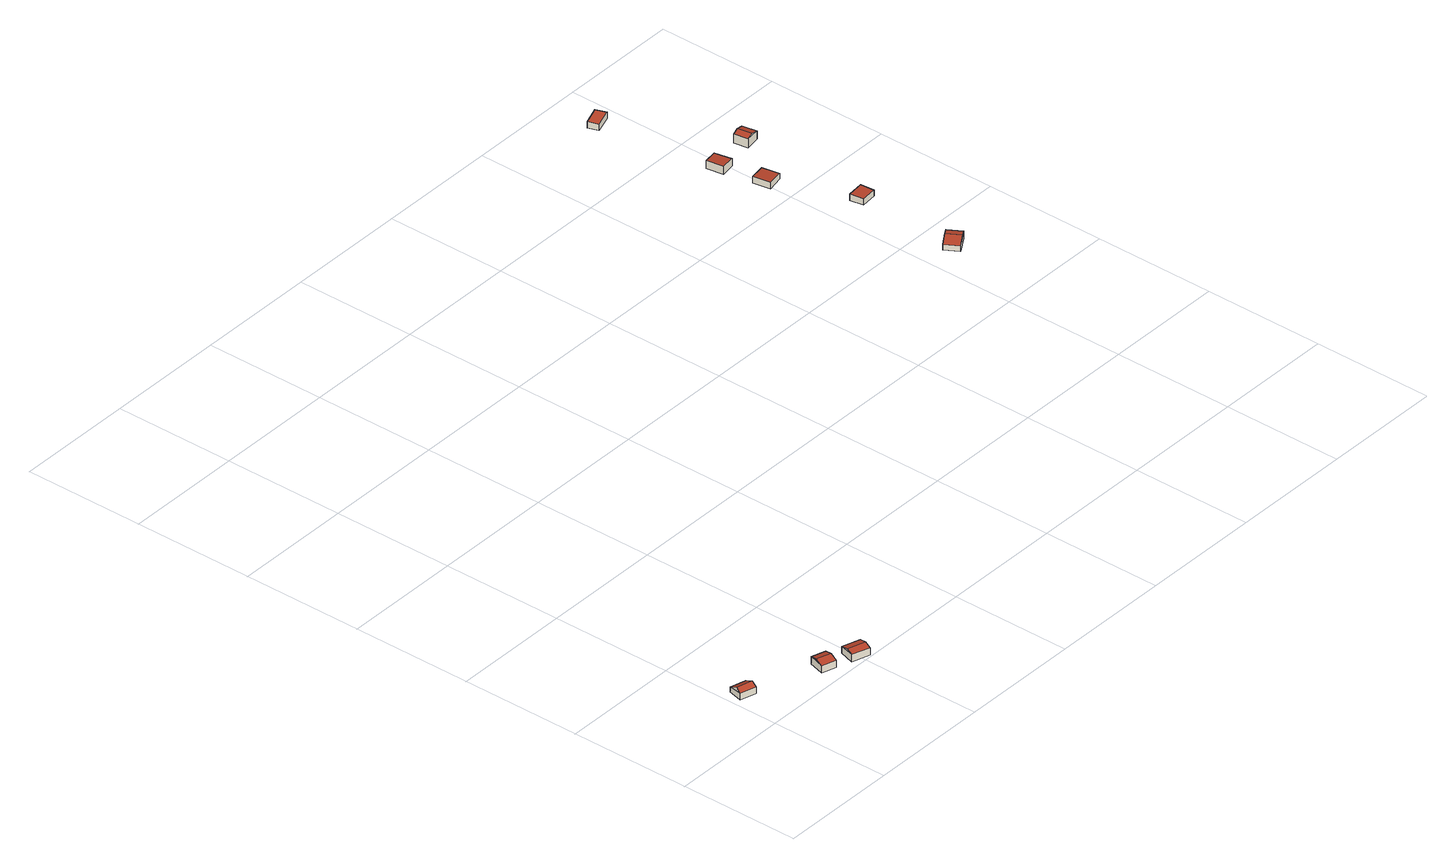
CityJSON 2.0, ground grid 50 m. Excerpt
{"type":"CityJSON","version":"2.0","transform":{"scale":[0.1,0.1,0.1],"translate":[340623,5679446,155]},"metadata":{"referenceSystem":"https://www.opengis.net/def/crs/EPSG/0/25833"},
"CityObjects":{
"building1":{"type":"Building","attributes":{"Dachtyp_tdc":"tdcGableRoof","Gemeindeschluessel":14729160,"Dachneigung":28.02,"QualitaetDacherkennung":83,"Geometrietyp2DReferenz":"3000","function":"31001_9998","roofType":"3100","measuredHeight":4.22},"geometry":[{"type":"MultiSurface","lod":"2","boundaries":[[[0,1,2,3]],[[1,4,5,2]],[[4,6,7,5]],[[6,0,3,7]],[[4,1,8]],[[0,6,9]],[[1,0,9,8]],[[6,4,8,9]],[[3,2,5,7]]],"semantics":{"surfaces":[{"type":"WallSurface"},{"type":"RoofSurface"},{"type":"GroundSurface"}],"values":[0,0,0,0,0,0,1,1,2]}}]},
"building2":{"type":"Building","attributes":{"Dachtyp_tdc":"tdcGableRoof","Gemeindeschluessel":14729160,"Dachneigung":16.07,"QualitaetDacherkennung":88,"Geometrietyp2DReferenz":"3000","function":"31001_9998","roofType":"3100","measuredHeight":4.04},"geometry":[{"type":"MultiSurface","lod":"2","boundaries":[[[10,11,12,13]],[[11,14,15,12]],[[14,16,17,15]],[[16,10,13,17]],[[14,11,18]],[[10,16,19]],[[11,10,19,18]],[[16,14,18,19]],[[13,12,15,17]]],"semantics":{"surfaces":[{"type":"WallSurface"},{"type":"RoofSurface"},{"type":"GroundSurface"}],"values":[0,0,0,0,0,0,1,1,2]}}]},
"building3":{"type":"Building","attributes":{"Dachtyp_tdc":"tdcGableRoof","Gemeindeschluessel":14729160,"Dachneigung":15.49,"QualitaetDacherkennung":75,"Geometrietyp2DReferenz":"3000","function":"31001_9998","roofType":"3100","measuredHeight":3.99},"geometry":[{"type":"MultiSurface","lod":"2","boundaries":[[[20,21,22,23]],[[21,24,25,22]],[[24,26,27,25]],[[26,20,23,27]],[[24,21,28]],[[20,26,29]],[[21,20,29,28]],[[26,24,28,29]],[[23,22,25,27]]],"semantics":{"surfaces":[{"type":"WallSurface"},{"type":"RoofSurface"},{"type":"GroundSurface"}],"values":[0,0,0,0,0,0,1,1,2]}}]},
"building4":{"type":"Building","attributes":{"Dachtyp_tdc":"tdcGableRoof","Gemeindeschluessel":14729160,"Dachneigung":13.57,"QualitaetDacherkennung":55,"Geometrietyp2DReferenz":"3000","function":"31001_9998","roofType":"3100","measuredHeight":3.7},"geometry":[{"type":"MultiSurface","lod":"2","boundaries":[[[30,31,32,33]],[[31,34,35,32]],[[34,36,37,35]],[[36,30,33,37]],[[34,31,38]],[[30,36,39]],[[31,30,39,38]],[[36,34,38,39]],[[33,32,35,37]]],"semantics":{"surfaces":[{"type":"WallSurface"},{"type":"RoofSurface"},{"type":"GroundSurface"}],"values":[0,0,0,0,0,0,1,1,2]}}]},
"building5":{"type":"Building","attributes":{"Dachtyp_tdc":"tdcPolyFlatRoof","Gemeindeschluessel":14729160,"Dachneigung":3.35,"QualitaetDacherkennung":70,"Geometrietyp2DReferenz":"3000","function":"31001_9998","roofType":"2100","measuredHeight":2.85},"geometry":[{"type":"MultiSurface","lod":"2","boundaries":[[[40,41,42,43]],[[41,44,45,42]],[[44,46,47,45]],[[46,40,43,47]],[[46,44,41,40]],[[43,42,45,47]]],"semantics":{"surfaces":[{"type":"WallSurface"},{"type":"RoofSurface"},{"type":"GroundSurface"}],"values":[0,0,0,0,1,2]}}]},
"building6":{"type":"Building","attributes":{"Dachtyp_tdc":"tdcPolyFlatRoof","Gemeindeschluessel":14729160,"Dachneigung":3.79,"QualitaetDacherkennung":86,"Geometrietyp2DReferenz":"3000","function":"31001_9998","roofType":"2100","measuredHeight":2.84},"geometry":[{"type":"MultiSurface","lod":"2","boundaries":[[[48,49,50,51]],[[49,52,53,50]],[[52,54,55,53]],[[54,48,51,55]],[[54,52,49,48]],[[51,50,53,55]]],"semantics":{"surfaces":[{"type":"WallSurface"},{"type":"RoofSurface"},{"type":"GroundSurface"}],"values":[0,0,0,0,1,2]}}]},
"building7":{"type":"Building","attributes":{"Dachtyp_tdc":"tdcPolyFlatRoof","Gemeindeschluessel":14729160,"Dachneigung":2.57,"QualitaetDacherkennung":65,"Geometrietyp2DReferenz":"3000","function":"31001_9998","roofType":"2100","measuredHeight":3.39},"geometry":[{"type":"MultiSurface","lod":"2","boundaries":[[[56,57,58,59]],[[57,60,61,58]],[[60,62,63,61]],[[62,56,59,63]],[[62,60,57,56]],[[59,58,61,63]]],"semantics":{"surfaces":[{"type":"WallSurface"},{"type":"RoofSurface"},{"type":"GroundSurface"}],"values":[0,0,0,0,1,2]}}]},
"building8":{"type":"Building","attributes":{"Dachtyp_tdc":"tdcPolyFlatRoof","Gemeindeschluessel":14729160,"Dachneigung":0,"QualitaetDacherkennung":73,"Geometrietyp2DReferenz":"3000","function":"31001_9998","roofType":"1000","measuredHeight":2.66},"geometry":[{"type":"MultiSurface","lod":"2","boundaries":[[[64,65,66,67]],[[65,68,69,66]],[[68,70,71,69]],[[70,64,67,71]],[[70,68,65,64]],[[67,66,69,71]]],"semantics":{"surfaces":[{"type":"WallSurface"},{"type":"RoofSurface"},{"type":"GroundSurface"}],"values":[0,0,0,0,1,2]}}]},
"building9":{"type":"Building","attributes":{"Dachtyp_tdc":"tdcGableRoof","Gemeindeschluessel":14729160,"Dachneigung":16.18,"QualitaetDacherkennung":68,"Geometrietyp2DReferenz":"3000","function":"31001_9998","roofType":"3100","measuredHeight":4.55},"geometry":[{"type":"MultiSurface","lod":"2","boundaries":[[[72,73,74,75]],[[73,76,77,74]],[[76,78,79,77]],[[78,72,75,79]],[[76,73,80]],[[72,78,81]],[[73,72,81,80]],[[78,76,80,81]],[[75,74,77,79]]],"semantics":{"surfaces":[{"type":"WallSurface"},{"type":"RoofSurface"},{"type":"GroundSurface"}],"values":[0,0,0,0,0,0,1,1,2]}}]}
},
"vertices":[
[72,144,61],[6,162,61],[6,162,31],[72,144,31],[22,222,52],[22,222,31],[88,205,52],[88,205,31],[12,184,73],[78,166,73],
[396,45,43],[337,63,43],[337,63,12],[396,45,12],[357,128,43],[357,128,12],[416,110,43],[416,110,12],[347,96,53],[406,77,53],
[535,6,39],[461,29,39],[461,29,7],[535,6,7],[480,91,37],[480,91,7],[555,67,37],[555,67,7],[469,57,47],[544,33,47],
[2628,1395,72],[2662,1340,72],[2662,1340,41],[2628,1395,41],[2593,1297,66],[2593,1297,41],[2559,1352,66],[2559,1352,41],[2636,1323,78],[2602,1379,78],
[2527,2071,64],[2460,2058,68],[2460,2058,39],[2527,2071,39],[2447,2130,68],[2447,2130,39],[2513,2143,64],[2513,2143,39],
[2580,1730,78],[2570,1786,81],[2570,1786,53],[2580,1730,53],[2638,1794,81],[2638,1794,53],[2645,1738,78],[2645,1738,53],
[2489,2259,63],[2431,2249,66],[2431,2249,32],[2489,2259,32],[2419,2320,66],[2419,2320,32],[2476,2330,63],[2476,2330,32],
[2403,2760,84],[2328,2734,84],[2328,2734,57],[2403,2760,57],[2314,2777,84],[2314,2777,57],[2388,2803,84],[2388,2803,57],
[2586,2266,91],[2577,2325,91],[2577,2325,53],[2586,2266,53],[2637,2336,89],[2637,2336,53],[2648,2276,89],[2648,2276,53],[2604,2330,99],[2614,2270,99]
]}
